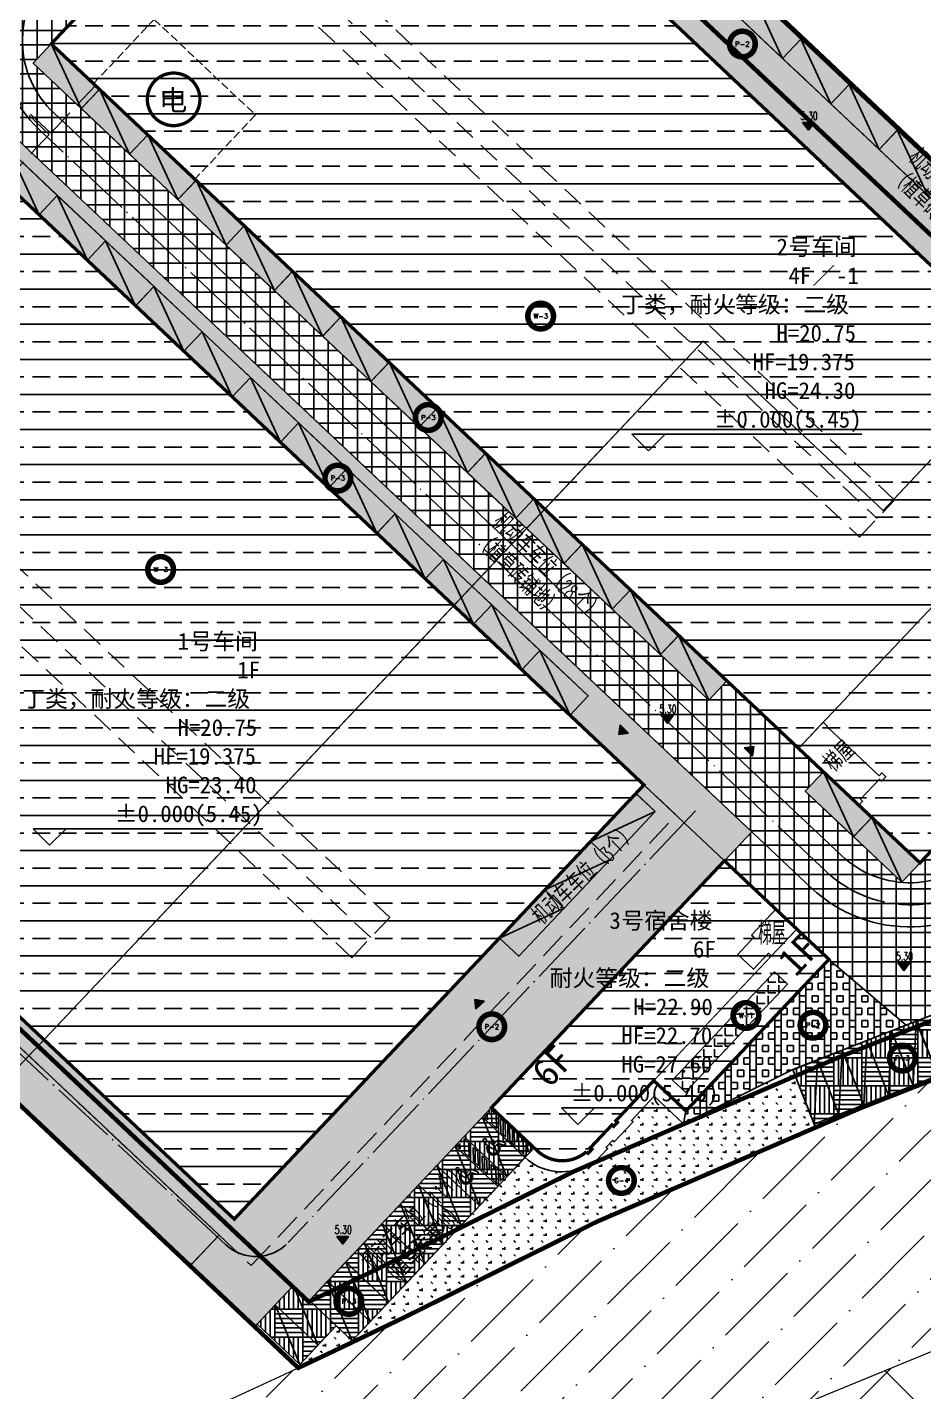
# Model space of a CAD drawing. Header units: millimetres. Extents: x 684779 to 686470, y 2544898 to 2545979.
# Drawn here: x 685786.8 to 685867.9, y 2545218.4 to 2545341.8 of the extents above; entities that cross this region are included whole.
import ezdxf
from ezdxf.enums import TextEntityAlignment as Align

# ---------------------------------------------------------------- set-up
doc = ezdxf.new("R2010")
doc.units = ezdxf.units.MM
for name, pattern in [('$0$HIDDEN', [0.375, 0.25, -0.125]), ('DASH', [0.35, 0.25, -0.1]), ('DASHED', [0.75, 0.5, -0.25]), ('DOTE', [2.42, 2, -0.2, 0.02, -0.2])]:
    doc.linetypes.add(name, pattern=pattern)
for name, color, linetype in [('00用地界线', 1, 'Continuous'), ('1绿地填充', 116, 'Continuous'), ('9', 9, 'Continuous'), ('A-DIM-SYMB', 3, 'Continuous'), ('DIM_ELEV', 3, 'Continuous'), ('DIM_IDEN', 3, 'Continuous'), ('k-绿地填充', 118, 'Continuous'), ('PLAN_道路', 40, 'Continuous'), ('PLAN_附属建筑', 160, 'Continuous'), ('PUB_DIM', 3, 'Continuous'), ('PUB_TEXT', 7, 'Continuous'), ('T1-图例$0$A-Car-Stnd', 155, 'Continuous'), ('T1-图例$0$A-Stnd', 7, 'Continuous'), ('建筑', 4, 'Continuous'), ('建筑物', 4, 'Continuous'), ('车位', 8, 'Continuous'), ('道路', 2, 'Continuous'), ('道路中心线', 1, 'DOTE')]:
    doc.layers.add(name, color=color, linetype=linetype)
doc.layers.add('JT-道路红线', color=7, linetype='Continuous', lineweight=5)
doc.layers.add('YD-G1-TC', color=90, linetype='Continuous', lineweight=5)
doc.layers.add('YD-E1-TC', color=141, linetype='Continuous', lineweight=5, true_color=0xb3ecff)
doc.styles.add('_TCH_DIM', font='SIMPLEX', dxfattribs={"bigfont": 'GBCBIG'})
doc.styles.add('_TCH_LABEL', font='COMPLEX', dxfattribs={"bigfont": 'GBCBIG'})
doc.styles.get("Standard").update_dxf_attribs({"font": ''})
doc.styles.add('天正', font='simplex8.shx', dxfattribs={"width": 0.8, "bigfont": 'hztxt.shx'})
doc.styles.add('宋体', font='')
doc.styles.add('黑体', font='')
doc.styles.get('Standard').set_extended_font_data('SimSun')
doc.styles.get('宋体').set_extended_font_data('SimSun')
doc.styles.get('黑体').set_extended_font_data('SimHei')
pattern_1 = [(90, (0, 0), (-2.52813312, 2.52813312), [2.52813312, -2.52813312]), (90, (0.4214, 0), (-2.52813312, 2.52813312), [2.52813312, -2.52813312]), (90, (0.8427, 0), (-2.52813312, 2.52813312), [2.52813312, -2.52813312]), (90, (1.264, 0), (-2.52813312, 2.52813312), [2.52813312, -2.52813312]), (90, (1.6854, 0), (-2.52813312, 2.52813312), [2.52813312, -2.52813312]), (90, (2.1068, 0), (-2.52813312, 2.52813312), [2.52813312, -2.52813312]), (90, (2.5281, 0), (-2.52813312, 2.52813312), [2.52813312, -2.52813312]), (0, (0, 2.5281), (2.52813312, -2.52813312), [2.52813312, -2.52813312]), (0, (0, 2.9495), (2.52813312, -2.52813312), [2.52813312, -2.52813312]), (0, (0, 3.3708), (2.52813312, -2.52813312), [2.52813312, -2.52813312]), (0, (0, 3.7922), (2.52813312, -2.52813312), [2.52813312, -2.52813312]), (0, (0, 4.2136), (2.52813312, -2.52813312), [2.52813312, -2.52813312]), (0, (0, 4.635), (2.52813312, -2.52813312), [2.52813312, -2.52813312]), (0, (0, 5.0563), (2.52813312, -2.52813312), [2.52813312, -2.52813312])]
pattern_2 = [(135, (0, 0), (-1.24844733618, 2e-16), [0.2340840348, -1.53148699607]), (90, (0, 0), (-1.2484481871, 1e-16), [0.2340840348, -1.0143641125]), (180, (0, 0), (-1e-16, -1.2484481871), [0.2340840348, -1.0143641125])]
pattern_3 = [(90, (0, 0), (-2.24722944, 1e-16), []), (90, (0.5618, 0), (-2.24722944, 1e-16), []), (0, (0, 0), (0, 2.24722944), [-0.56180736, 0.56180736]), (0, (0, 0.5618), (0, 2.24722944), [-0.56180736, 0.56180736]), (0, (0, 1.1236), (0, 2.24722944), [0.56180736, -0.56180736]), (0, (0, 1.6854), (0, 2.24722944), [0.56180736, -0.56180736]), (90, (1.1236, 0), (-2.24722944, 1e-16), [0.56180736, -0.56180736]), (90, (1.6854, 0), (-2.24722944, 1e-16), [0.56180736, -0.56180736])]

# ---------------------------------------------------------------- blocks, each defined once
blk = doc.blocks.new('JHRTYJF')
at = {"layer": '车位'}
blk.add_lwpolyline([(696832.77, 2573175.73), (696826.79, 2573175.8), (696826.81, 2573178.19), (696832.8, 2573178.12)], close=True, dxfattribs=at)
blk.add_lwpolyline([(696826.81, 2573178.19), (696832.77, 2573175.73)], dxfattribs=at)
blk = doc.blocks.new('111111')
at = {"layer": 'A-DIM-SYMB'}
h = blk.add_hatch(color=256, dxfattribs=at)
h.dxf.hatch_style = 1
h.paths.add_polyline_path([(691370.38, 2579484.49), (691370.93, 2579485.22), (691369.82, 2579485.22)])
for p, q in [((691369.82, 2579485.22), (691370.93, 2579485.22)), ((691370.38, 2579484.49), (691369.82, 2579485.22)), ((691370.93, 2579485.22), (691370.38, 2579484.49))]:
    blk.add_line(p, q, dxfattribs=at)
blk = doc.blocks.new('T1-图例$0$A$C6C161DE2')
at = {"layer": 'T1-图例$0$A-Car-Stnd'}
for points in [[(0, 5300), (0, 0), (2400, 0), (2400, 5300)], [(3600, 0), (2400, 0), (2400, 5300), (3600, 5300)], [(3450, 4033), (3450, 3472), (2550, 2572), (2550, 3133)], [(3450, 2911), (3450, 2350), (2550, 1450), (2550, 2011)]]:
    blk.add_lwpolyline(points, close=True, dxfattribs=at)
at = {"layer": 'T1-图例$0$A-Car-Stnd', "color": 1}
blk.add_lwpolyline([(2400, 5300), (0, 0)], dxfattribs=at)
at = {"layer": 'T1-图例$0$A-Car-Stnd'}
for points in [[(2550, 4817), (2550, 5150), (2883, 5150)], [(3444, 5150), (3450, 5150), (3450, 4595), (2550, 3695), (2550, 4256), (3444, 5150)], [(2883, 5150), (2550, 4817), (2550, 5150), (2883, 5150)], [(3450, 5107), (3450, 4636)], [(3450, 4033), (3450, 3693)], [(2550, 2793), (2550, 3133)], [(3450, 1227), (2550, 327), (2550, 888), (3450, 1788), (3450, 1227)], [(3450, 666), (3450, 150), (2934, 150), (3450, 666)]]:
    blk.add_lwpolyline(points, dxfattribs=at)
at = {"layer": 'T1-图例$0$A-Car-Stnd', "color": 1}
for points in [[(572, 2693), (609, 2827), (679, 2931), (752, 3001), (853, 3056), (827, 3173), (685, 3112), (563, 2987), (487, 2874), (444, 2691), (444, 2534), (496, 2376), (569, 2260), (700, 2135), (868, 2054), (1124, 2042), (1356, 2129), (1456, 2243), (1532, 2330), (1581, 2443), (1599, 2553), (1610, 2620), (1480, 2617), (1471, 2519), (1442, 2440), (1389, 2350), (1320, 2272), (1201, 2205), (1073, 2170), (932, 2182), (795, 2240), (714, 2292), (641, 2379), (589, 2473), (569, 2580)], [(971, 2668), (1029, 2644), (1637, 2644), (1912, 2124), (1953, 2086), (2011, 2080), (2084, 2115), (2113, 2164), (2110, 2225), (1889, 2812), (1854, 2861), (1819, 2882), (1242, 2879), (1218, 3060), (1535, 3066), (1570, 3109), (1555, 3156), (1544, 3176), (1532, 3197), (1186, 3197), (1137, 3430), (1102, 3482), (1041, 3520), (980, 3523), (892, 3497), (846, 3450), (834, 3415), (834, 3354), (945, 2711)]]:
    blk.add_lwpolyline(points, close=True, dxfattribs=at)
blk.add_circle((1038, 3709), 158, dxfattribs=at)
blk = doc.blocks.new('43TGTRHFD')
at = {"layer": '车位'}
blk.add_lwpolyline([(685418.35, 2545245.02), (685420.75, 2545245.02), (685420.75, 2545239.72), (685418.35, 2545239.72)], close=True, dxfattribs=at)
blk.add_lwpolyline([(685418.35, 2545239.72), (685420.75, 2545245.02)], dxfattribs=at)

msp = doc.modelspace()

# ---------------------------------------------------------------- hatches: boundary and pattern name
at = {"layer": 'PUB_DIM', "linetype": 'Continuous'}
h = msp.add_hatch(dxfattribs=at)
h.set_pattern_fill('GRASS', color=256, scale=0.442368, angle=45)
h.set_pattern_definition(pattern_2)
edge = h.paths.add_edge_path()
edge.add_line((685804.169, 2545232.531), (685732.876, 2545299.772))
edge.add_line((685732.876, 2545299.772), (685777.126, 2545346.69))
edge.add_line((685777.126, 2545346.69), (685778.446, 2545345.436))
edge.add_line((685778.446, 2545345.436), (685811.527, 2545380.235))
edge.add_line((685811.527, 2545380.235), (685813.715, 2545378.171))
edge.add_arc((685815.087, 2545379.626), 2, 226.67571, 316.44979)
edge.add_line((685816.537, 2545378.248), (685816.975, 2545378.712))
edge.add_line((685816.975, 2545378.712), (685810.699, 2545384.444))
edge.add_line((685810.699, 2545384.444), (685809.612, 2545385.477))
edge.add_line((685809.612, 2545385.477), (685727.717, 2545299.329))
edge.add_line((685727.717, 2545299.329), (685731.285, 2545296.149))
edge.add_line((685731.285, 2545296.149), (685801.556, 2545229.761))
edge.add_line((685801.556, 2545229.761), (685801.773, 2545229.991))
edge.add_line((685801.773, 2545229.991), (685804.169, 2545232.531))
h = msp.add_hatch(dxfattribs=at)
h.set_pattern_fill('BOX', color=56, scale=0.442368)
h.set_pattern_definition(pattern_3)
edge = h.paths.add_edge_path()
edge.add_line((685771.299, 2545340.511), (685777.126, 2545346.69))
edge.add_line((685777.126, 2545346.69), (685780.05, 2545343.911))
edge.add_line((685780.05, 2545343.911), (685780.185, 2545343.782))
edge.add_line((685780.185, 2545343.782), (685813.257, 2545378.571))
edge.add_line((685813.257, 2545378.571), (685813.272, 2545378.589))
edge.add_line((685813.272, 2545378.589), (685813.319, 2545378.544))
edge.add_line((685813.319, 2545378.544), (685813.303, 2545378.527))
edge.add_line((685813.303, 2545378.527), (685807.716, 2545372.65))
edge.add_line((685807.716, 2545372.65), (685785.927, 2545349.548))
edge.add_arc((685795.384, 2545340.629), 13, 136.67462, 226.67571)
edge.add_line((685786.464, 2545331.171), (685852.345, 2545269.036))
edge.add_line((685852.345, 2545269.036), (685849.867, 2545266.409))
edge.add_line((685849.867, 2545266.409), (685842.592, 2545273.27))
edge.add_line((685842.592, 2545273.27), (685835.905, 2545279.577))
edge.add_line((685835.905, 2545279.577), (685837.552, 2545281.323))
edge.add_line((685837.552, 2545281.323), (685785.173, 2545330.724))
edge.add_line((685785.173, 2545330.724), (685783.528, 2545328.977))
edge.add_line((685783.528, 2545328.977), (685774.209, 2545337.766))
edge.add_line((685774.209, 2545337.766), (685737.158, 2545298.482))
edge.add_line((685737.158, 2545298.482), (685805.541, 2545233.986))
edge.add_line((685805.541, 2545233.986), (685829.521, 2545259.411))
edge.add_line((685829.521, 2545259.411), (685841.871, 2545272.506))
edge.add_line((685841.871, 2545272.506), (685842.592, 2545273.27))
edge.add_line((685842.592, 2545273.27), (685849.867, 2545266.409))
edge.add_line((685849.867, 2545266.409), (685828.803, 2545244.076))
edge.add_line((685828.803, 2545244.076), (685812.336, 2545226.616))
edge.add_line((685812.336, 2545226.616), (685810.903, 2545227.974))
edge.add_line((685810.903, 2545227.974), (685807.606, 2545224.485))
edge.add_line((685807.606, 2545224.485), (685807.387, 2545224.252))
edge.add_line((685807.387, 2545224.252), (685801.556, 2545229.761))
edge.add_line((685801.556, 2545229.761), (685804.169, 2545232.531))
edge.add_line((685804.169, 2545232.531), (685732.876, 2545299.772))
edge.add_line((685732.876, 2545299.772), (685734.259, 2545301.238))
edge.add_line((685734.259, 2545301.238), (685771.299, 2545340.511))
h = msp.add_hatch(dxfattribs=at)
h.set_pattern_fill('ANSI37', color=56, scale=0.82944, angle=-45)
h.set_pattern_definition([(0, (0, 0), (0, 1.316736), []), (90, (0, 0), (-1.316736, 0), [])])
edge = h.paths.add_edge_path()
edge.add_line((685807.716, 2545372.65), (685785.927, 2545349.548))
edge.add_arc((685795.384, 2545340.629), 13, 136.67462, 226.67571)
edge.add_line((685786.464, 2545331.171), (685852.345, 2545269.036))
edge.add_line((685852.345, 2545269.036), (685849.867, 2545266.409))
edge.add_line((685849.867, 2545266.409), (685859.324, 2545257.49))
edge.add_line((685859.324, 2545257.49), (685866.318, 2545251.543))
edge.add_line((685866.318, 2545251.543), (685871.694, 2545253.657))
edge.add_line((685871.694, 2545253.657), (685872.479, 2545253.948))
edge.add_line((685872.479, 2545253.948), (685870.588, 2545255.732))
edge.add_line((685870.588, 2545255.732), (685903.522, 2545290.651))
edge.add_line((685903.522, 2545290.651), (685903.972, 2545290.226))
edge.add_line((685903.972, 2545290.226), (685906.97, 2545293.405))
edge.add_arc((685907.415, 2545293.176), 0.5, 136.67533, 152.75688, ccw=False)
edge.add_line((685907.051, 2545293.519), (685899.799, 2545300.404))
edge.add_line((685899.799, 2545300.404), (685898.745, 2545299.286))
edge.add_line((685898.745, 2545299.286), (685895.003, 2545295.319))
edge.add_line((685895.003, 2545295.319), (685894.007, 2545294.263))
edge.add_line((685894.007, 2545294.263), (685890.679, 2545290.735))
edge.add_line((685890.679, 2545290.735), (685888.484, 2545288.407))
edge.add_line((685888.484, 2545288.407), (685885.19, 2545284.915))
edge.add_line((685885.19, 2545284.915), (685877.308, 2545276.558))
edge.add_line((685877.308, 2545276.558), (685870.721, 2545269.574))
edge.add_line((685870.721, 2545269.574), (685867.558, 2545266.219))
edge.add_line((685867.558, 2545266.219), (685865.911, 2545264.473))
edge.add_line((685865.911, 2545264.473), (685857.181, 2545272.707))
edge.add_line((685857.181, 2545272.707), (685858.828, 2545274.453))
edge.add_line((685858.828, 2545274.453), (685850.098, 2545282.686))
edge.add_line((685850.098, 2545282.686), (685848.451, 2545280.94))
edge.add_line((685848.451, 2545280.94), (685787.343, 2545338.575))
edge.add_line((685787.343, 2545338.575), (685788.99, 2545340.321))
edge.add_line((685788.99, 2545340.321), (685816.435, 2545369.42))
edge.add_line((685816.435, 2545369.42), (685821.542, 2545364.603))
edge.add_line((685821.542, 2545364.603), (685824.592, 2545367.838))
edge.add_arc((685825.278, 2545368.566), 1, 136.67571, 226.67576, ccw=False)
edge.add_line((685824.55, 2545369.252), (685825.616, 2545370.382))
edge.add_line((685825.616, 2545370.382), (685816.975, 2545378.712))
edge.add_line((685816.975, 2545378.712), (685816.537, 2545378.248))
edge.add_arc((685815.087, 2545379.626), 2, 226.67571, 316.44979, ccw=False)
edge.add_line((685813.715, 2545378.171), (685813.319, 2545378.544))
edge.add_line((685813.319, 2545378.544), (685813.303, 2545378.527))
edge.add_line((685813.303, 2545378.527), (685807.716, 2545372.65))
h = msp.add_hatch(dxfattribs=at)
h.set_pattern_fill('BOX', color=56, scale=0.442368)
h.set_pattern_definition(pattern_3)
edge = h.paths.add_edge_path()
edge.add_line((685899.799, 2545300.404), (685898.745, 2545299.286))
edge.add_arc((685898.018, 2545299.973), 1, 226.67571, 316.67571, ccw=False)
edge.add_line((685897.331, 2545299.245), (685897.314, 2545299.227))
edge.add_line((685897.314, 2545299.227), (685894.418, 2545301.958))
edge.add_line((685894.418, 2545301.958), (685896.205, 2545303.853))
edge.add_line((685896.205, 2545303.853), (685899.799, 2545300.404))
edge = h.paths.add_edge_path()
edge.add_arc((685825.278, 2545368.566), 1, 136.67571, 226.67576, ccw=False)
edge.add_line((685824.55, 2545369.252), (685825.616, 2545370.382))
edge.add_line((685825.616, 2545370.382), (685826.344, 2545369.697))
edge.add_line((685826.344, 2545369.697), (685826.221, 2545369.566))
edge.add_line((685826.221, 2545369.566), (685824.592, 2545367.838))
h = msp.add_hatch(dxfattribs=at)
h.set_pattern_fill('AR-PARQ1', color=56, scale=0.82944)
h.set_pattern_definition(pattern_1)
h.paths.add_polyline_path([(685896.065, 2545303.704), (685894.418, 2545301.958), (685824.575, 2545367.82), (685826.221, 2545369.566), (685896.065, 2545303.704)])
h = msp.add_hatch(dxfattribs=at)
h.set_pattern_fill('ANSI33', color=8, angle=-45)
h.set_pattern_definition([(0, (0, 0), (0, 3.175), []), (0, (1.5875, -1.5875), (0, 3.175), [1.5875, -0.79375])])
h.paths.add_polyline_path([(685816.435, 2545369.42), (685895.003, 2545295.319), (685867.558, 2545266.219), (685788.99, 2545340.321)])
h.paths.add_polyline_path([(685737.158, 2545298.482), (685805.541, 2545233.986), (685842.592, 2545273.27), (685774.209, 2545337.766)])
edge = h.paths.add_edge_path()
edge.add_line((685849.867, 2545266.409), (685859.324, 2545257.49))
edge.add_line((685859.324, 2545257.49), (685846.391, 2545243.777))
edge.add_line((685846.391, 2545243.777), (685843.481, 2545246.521))
edge.add_line((685843.481, 2545246.521), (685840.05, 2545242.884))
edge.add_line((685840.05, 2545242.884), (685840.196, 2545242.746))
edge.add_line((685840.196, 2545242.746), (685839.852, 2545242.383))
edge.add_line((685839.852, 2545242.383), (685839.707, 2545242.52))
edge.add_line((685839.707, 2545242.52), (685837.752, 2545240.447))
edge.add_line((685837.752, 2545240.447), (685837.897, 2545240.309))
edge.add_line((685837.897, 2545240.309), (685837.554, 2545239.946))
edge.add_line((685837.554, 2545239.946), (685837.408, 2545240.083))
edge.add_line((685837.408, 2545240.083), (685837.399, 2545240.093))
edge.add_arc((685835.214, 2545242.565), 3.3, 226.67571, 311.48128, ccw=False)
edge.add_line((685832.949, 2545240.165), (685828.803, 2545244.076))
edge.add_line((685828.803, 2545244.076), (685849.867, 2545266.409))
h = msp.add_hatch(dxfattribs=at)
h.set_pattern_fill('BOX', color=56, scale=0.442368)
h.set_pattern_definition(pattern_3)
edge = h.paths.add_edge_path()
edge.add_line((685895.002, 2545295.318), (685898.745, 2545299.286))
edge.add_arc((685898.018, 2545299.973), 1, 226.67571, 316.67571, ccw=False)
edge.add_line((685897.331, 2545299.245), (685897.314, 2545299.227))
edge.add_line((685897.314, 2545299.227), (685824.575, 2545367.819))
edge.add_line((685824.575, 2545367.819), (685821.542, 2545364.603))
edge.add_line((685821.542, 2545364.603), (685895.002, 2545295.318))
h = msp.add_hatch(dxfattribs=at)
h.set_pattern_fill('AR-PARQ1', color=56, scale=0.82944)
h.set_pattern_definition(pattern_1)
h.paths.add_polyline_path([(685865.911, 2545264.473), (685857.181, 2545272.707), (685858.828, 2545274.453), (685867.558, 2545266.219)])
h.paths.add_polyline_path([(685848.451, 2545280.94), (685850.098, 2545282.686), (685788.99, 2545340.321), (685787.343, 2545338.575)])
h.paths.add_polyline_path([(685835.905, 2545279.577), (685837.552, 2545281.323), (685785.173, 2545330.724), (685783.526, 2545328.978)])
h = msp.add_hatch(dxfattribs=at)
h.set_pattern_fill('BOX', color=56, scale=0.442368)
h.set_pattern_definition(pattern_3)
h.paths.add_polyline_path([(685866.318, 2545251.543), (685856.059, 2545247.51), (685846.163, 2545242.616), (685846.391, 2545243.777), (685859.324, 2545257.49)])
h = msp.add_hatch(dxfattribs=at)
h.set_pattern_fill('ANGLE', color=8, scale=0.27648)
h.set_pattern_definition([(0, (0, 0), (0, 0.9656064), [0.7022592, -0.2633472]), (90, (0, 0), (-0.9656064, 1e-16), [0.7022592, -0.2633472])])
h.paths.add_polyline_path([(685845.177, 2545246.571), (685854.405, 2545256.355), (685855.569, 2545255.257), (685846.341, 2545245.473)])
h = msp.add_hatch(dxfattribs=at)
h.set_pattern_fill('AR-PARQ1', color=56, scale=0.82944)
h.set_pattern_definition(pattern_1)
h.paths.add_polyline_path([(685871.694, 2545253.657), (685856.059, 2545247.51), (685858.107, 2545242.301), (685873.699, 2545248.558)])
h = msp.add_hatch(dxfattribs=at)
h.set_pattern_fill('GRASS', color=256, scale=0.442368, angle=45)
h.set_pattern_definition(pattern_2)
edge = h.paths.add_edge_path()
edge.add_arc((685835.104, 2545243.041), 4.771, 226.74987, 297.40494)
edge.add_line((685837.3, 2545238.806), (685837.591, 2545238.528))
edge.add_line((685837.591, 2545238.528), (685839.311, 2545240.351))
edge.add_line((685839.311, 2545240.351), (685839.165, 2545240.488))
edge.add_line((685839.165, 2545240.488), (685839.748, 2545241.106))
edge.add_line((685839.748, 2545241.106), (685839.894, 2545240.969))
edge.add_line((685839.894, 2545240.969), (685841.609, 2545242.788))
edge.add_line((685841.609, 2545242.788), (685841.464, 2545242.925))
edge.add_line((685841.464, 2545242.925), (685843.522, 2545245.107))
edge.add_line((685843.522, 2545245.107), (685846.163, 2545242.616))
edge.add_line((685846.163, 2545242.616), (685856.059, 2545247.51))
edge.add_line((685856.059, 2545247.51), (685858.117, 2545242.277))
edge.add_line((685858.117, 2545242.277), (685838.313, 2545233.743))
edge.add_line((685838.313, 2545233.743), (685821.137, 2545225.206))
edge.add_line((685821.137, 2545225.206), (685816.247, 2545222.862))
edge.add_line((685816.247, 2545222.862), (685816.191, 2545222.979))
edge.add_line((685816.191, 2545222.979), (685831.835, 2545239.566))
h = msp.add_hatch(dxfattribs=at)
h.set_pattern_fill('AR-PARQ1', color=56, scale=0.82944)
h.set_pattern_definition(pattern_1)
h.paths.add_polyline_path([(685832.658, 2545240.439), (685816.191, 2545222.979), (685814.755, 2545224.334), (685811.459, 2545220.845), (685807.606, 2545224.485), (685810.903, 2545227.974), (685812.338, 2545226.618), (685828.803, 2545244.076)])
h = msp.add_hatch(dxfattribs=at)
h.set_pattern_fill('GRASS', color=256, scale=0.442368, angle=45)
h.set_pattern_definition(pattern_2)
h.paths.add_polyline_path([(685807.606, 2545224.485), (685807.387, 2545224.252), (685811.329, 2545220.528), (685816.248, 2545222.862), (685816.191, 2545222.979), (685814.755, 2545224.334), (685811.459, 2545220.845)])
at = {"layer": 'YD-E1-TC'}
h = msp.add_hatch(dxfattribs=at)
h.set_pattern_fill('ANSI37', color=256, scale=2)
h.set_pattern_definition([(45, (464.471, 0), (-4.49012806, 4.49012806), []), (135, (464.471, 0), (-4.49012806, -4.49012806), [])])
edge = h.paths.add_edge_path()
edge.add_line((685941.701, 2545242.095), (685943.855, 2545253.609))
edge.add_line((685943.855, 2545253.609), (685908.906, 2545238.559))
edge.add_line((685908.906, 2545238.559), (685752.41, 2545174.241))
edge.add_ellipse((685852.805, 2544161.955), major_axis=(-1017.253, 0), ratio=1, start_angle=273.801959, end_angle=275.663852, ccw=False)
edge.add_line((685785.353, 2545176.969), (685796.441, 2545181.525))
edge.add_ellipse((685829.91, 2545131.728), major_axis=(-60, 0), ratio=1, start_angle=292.17899, end_angle=303.90547, ccw=False)
edge.add_line((685807.26, 2545187.288), (685941.701, 2545242.095))
at = {"layer": 'YD-G1-TC'}
h = msp.add_hatch(dxfattribs=at)
h.set_pattern_fill('ANSI36', color=251, scale=2)
h.set_pattern_definition([(45, (464.4707, 0), (1.6837980227, 6.1739260832), [7.9375, -1.5875, 0, -1.5875])])
h.paths.add_polyline_path([(685711.724, 2545183.537), (685711.724, 2545159.309), (685711.962, 2545159.342), (685712.553, 2545159.423), (685713.134, 2545159.502), (685713.714, 2545159.581), (685714.294, 2545159.659), (685714.874, 2545159.738), (685715.37, 2545159.805), (685715.865, 2545159.871), (685716.361, 2545159.938), (685716.857, 2545160.004), (685717.384, 2545160.075), (685717.911, 2545160.145), (685718.438, 2545160.215), (685718.965, 2545160.284), (685719.436, 2545160.347), (685720.579, 2545160.497), (685722.307, 2545160.722), (685723.801, 2545160.915), (685725.055, 2545161.075), (685726.264, 2545161.228), (685727.468, 2545161.379), (685728.707, 2545161.534), (685729.622, 2545161.647), (685730.15, 2545161.712), (685731.294, 2545161.851), (685732.626, 2545162.012), (685736.022, 2545162.414), (685739.357, 2545162.798), (685742.694, 2545163.171), (685746.031, 2545163.532), (685749.37, 2545163.882), (685752.711, 2545164.222), (685756.052, 2545164.55), (685759.394, 2545164.867), (685762.737, 2545165.172), (685766.082, 2545165.467), (685769.427, 2545165.75), (685772.773, 2545166.023), (685776.121, 2545166.284), (685779.467, 2545166.534), (685779.492, 2545166.536), (685779.517, 2545166.537), (685779.542, 2545166.539), (685779.567, 2545166.541), (685779.591, 2545166.543), (685779.616, 2545166.545), (685779.641, 2545166.547), (685779.666, 2545166.548), (685779.691, 2545166.55), (685779.716, 2545166.552), (685779.741, 2545166.554), (685779.766, 2545166.556), (685779.79, 2545166.557), (685779.815, 2545166.559), (685779.84, 2545166.561), (685779.865, 2545166.563), (685779.89, 2545166.565), (685779.915, 2545166.566), (685779.94, 2545166.568), (685779.965, 2545166.57), (685779.989, 2545166.572), (685780.014, 2545166.574), (685780.039, 2545166.575), (685780.064, 2545166.577), (685780.089, 2545166.579), (685780.114, 2545166.581), (685780.139, 2545166.583), (685780.164, 2545166.584), (685780.188, 2545166.586), (685780.213, 2545166.588), (685780.238, 2545166.59), (685780.263, 2545166.592), (685780.288, 2545166.593), (685780.313, 2545166.595), (685780.338, 2545166.597), (685780.362, 2545166.599), (685780.387, 2545166.601), (685780.412, 2545166.602), (685780.437, 2545166.604), (685780.462, 2545166.606), (685780.487, 2545166.608), (685780.512, 2545166.61), (685780.537, 2545166.611), (685780.561, 2545166.613), (685780.586, 2545166.615), (685780.611, 2545166.617), (685780.636, 2545166.619), (685780.661, 2545166.62), (685780.686, 2545166.622), (685780.711, 2545166.624), (685780.736, 2545166.626), (685780.76, 2545166.627), (685780.785, 2545166.629), (685780.81, 2545166.631), (685780.835, 2545166.633), (685780.86, 2545166.635), (685780.885, 2545166.636), (685780.91, 2545166.638), (685780.935, 2545166.64), (685780.959, 2545166.642), (685780.984, 2545166.643), (685781.009, 2545166.645), (685781.034, 2545166.647), (685781.059, 2545166.649), (685782.551, 2545168.566), (685782.734, 2545168.801), (685782.919, 2545169.035), (685783.105, 2545169.268), (685783.292, 2545169.5), (685783.48, 2545169.731), (685783.67, 2545169.962), (685783.86, 2545170.191), (685784.052, 2545170.419), (685784.244, 2545170.646), (685784.438, 2545170.873), (685784.633, 2545171.098), (685784.83, 2545171.323), (685785.027, 2545171.546), (685785.225, 2545171.769), (685785.425, 2545171.99), (685785.625, 2545172.211), (685785.827, 2545172.43), (685786.03, 2545172.649), (685786.233, 2545172.866), (685786.438, 2545173.083), (685786.644, 2545173.298), (685786.851, 2545173.512), (685787.06, 2545173.726), (685787.269, 2545173.938), (685787.479, 2545174.149), (685787.69, 2545174.36), (685787.902, 2545174.569), (685788.116, 2545174.777), (685788.33, 2545174.984), (685788.546, 2545175.19), (685788.762, 2545175.395), (685788.979, 2545175.599), (685789.198, 2545175.802), (685789.417, 2545176.004), (685789.638, 2545176.204), (685789.859, 2545176.404), (685790.082, 2545176.602), (685790.305, 2545176.799), (685790.53, 2545176.996), (685790.755, 2545177.191), (685790.981, 2545177.385), (685791.209, 2545177.578), (685791.437, 2545177.769), (685791.666, 2545177.96), (685791.896, 2545178.149), (685792.127, 2545178.337), (685792.359, 2545178.525), (685792.592, 2545178.711), (685792.826, 2545178.895), (685793.061, 2545179.079), (685793.297, 2545179.261), (685793.533, 2545179.443), (685793.771, 2545179.623), (685794.009, 2545179.802), (685794.248, 2545179.98), (685794.488, 2545180.156), (685794.729, 2545180.332), (685794.971, 2545180.506), (685795.214, 2545180.679), (685795.458, 2545180.85), (685795.702, 2545181.021), (685795.947, 2545181.19), (685796.194, 2545181.358), (685796.441, 2545181.525), (685785.353, 2545176.969), (685782.055, 2545176.744), (685778.758, 2545176.509), (685775.461, 2545176.263), (685772.166, 2545176.006), (685768.871, 2545175.739), (685765.577, 2545175.461), (685762.284, 2545175.172), (685758.992, 2545174.872), (685755.701, 2545174.562), (685752.41, 2545174.241), (685908.906, 2545238.559), (685943.855, 2545253.609), (685944.688, 2545258.059), (685930.928, 2545271.058), (685862.216, 2545244.043), (685838.311, 2545233.744), (685821.136, 2545225.205), (685818.865, 2545224.112), (685814.447, 2545222.001), (685810.058, 2545219.927), (685805.753, 2545217.927), (685801.583, 2545216.038), (685797.581, 2545214.281), (685793.69, 2545212.632), (685789.835, 2545211.051), (685785.941, 2545209.502), (685781.931, 2545207.946), (685777.731, 2545206.347), (685773.266, 2545204.665), (685741.489, 2545192.757), (685736.541, 2545190.905), (685732.1, 2545189.244), (685728.318, 2545187.833), (685725.353, 2545186.733)])

# ---------------------------------------------------------------- linework, layer by layer
at = {"color": 1, "linetype": 'DOTE', "ltscale": 3, "const_width": 0.4}
msp.add_lwpolyline([(685930.928, 2545271.058), (685809.612, 2545385.477), (685727.717, 2545299.329), (685731.285, 2545296.149), (685811.329, 2545220.528), (685814.447, 2545222.002), (685818.865, 2545224.113), (685821.137, 2545225.206), (685838.312, 2545233.744), (685862.217, 2545244.044)], close=True, dxfattribs=at)
for points in [[(685784.357, 2545246.009), (685731.285, 2545296.149), (685727.717, 2545299.329), (685809.612, 2545385.477), (685882.146, 2545317.104), (685864.214, 2545298.097), (685847.962, 2545313.429)], [(685855.131, 2545339.005), (685850.766, 2545343.122), (685852.413, 2545344.868), (685856.778, 2545340.751)], [(685791.708, 2545334.458), (685787.343, 2545338.575), (685788.99, 2545340.321), (685793.354, 2545336.204)], [(685859.496, 2545334.889), (685855.131, 2545339.005), (685856.778, 2545340.751), (685861.143, 2545336.635)], [(685863.862, 2545330.773), (685859.496, 2545334.889), (685861.143, 2545336.635), (685865.508, 2545332.519)], [(685796.073, 2545330.342), (685791.708, 2545334.458), (685793.354, 2545336.204), (685797.719, 2545332.088)], [(685868.227, 2545326.656), (685863.862, 2545330.773), (685865.508, 2545332.519), (685869.873, 2545328.402)], [(685800.438, 2545326.225), (685796.073, 2545330.342), (685797.719, 2545332.088), (685802.084, 2545327.971)], [(685787.891, 2545324.862), (685783.526, 2545328.978), (685785.173, 2545330.724), (685789.538, 2545326.608)], [(685804.802, 2545322.108), (685800.438, 2545326.225), (685802.084, 2545327.971), (685806.449, 2545323.854)], [(685792.256, 2545320.745), (685787.891, 2545324.862), (685789.538, 2545326.608), (685793.903, 2545322.491)], [(685809.167, 2545317.991), (685804.802, 2545322.108), (685806.449, 2545323.854), (685810.814, 2545319.737)], [(685796.621, 2545316.628), (685792.256, 2545320.745), (685793.903, 2545322.491), (685798.268, 2545318.374)], [(685813.532, 2545313.875), (685809.167, 2545317.991), (685810.814, 2545319.737), (685815.179, 2545315.62)], [(685800.986, 2545312.511), (685796.621, 2545316.628), (685798.268, 2545318.374), (685802.633, 2545314.257)], [(685817.897, 2545309.758), (685813.532, 2545313.875), (685815.179, 2545315.62), (685819.544, 2545311.504)], [(685805.351, 2545308.395), (685800.986, 2545312.511), (685802.633, 2545314.257), (685806.998, 2545310.141)], [(685822.262, 2545305.641), (685817.897, 2545309.758), (685819.544, 2545311.504), (685823.909, 2545307.387)], [(685809.716, 2545304.278), (685805.351, 2545308.395), (685806.998, 2545310.141), (685811.362, 2545306.024)], [(685826.627, 2545301.524), (685822.262, 2545305.641), (685823.909, 2545307.387), (685828.274, 2545303.27)], [(685814.081, 2545300.161), (685809.716, 2545304.278), (685811.362, 2545306.024), (685815.727, 2545301.907)], [(685830.992, 2545297.407), (685826.627, 2545301.524), (685828.274, 2545303.27), (685832.639, 2545299.153)], [(685818.446, 2545296.044), (685814.081, 2545300.161), (685815.727, 2545301.907), (685820.092, 2545297.79)], [(685835.357, 2545293.291), (685830.992, 2545297.407), (685832.639, 2545299.153), (685837.003, 2545295.037)], [(685822.81, 2545291.928), (685818.446, 2545296.044), (685820.092, 2545297.79), (685824.457, 2545293.674)], [(685839.722, 2545289.174), (685835.357, 2545293.291), (685837.003, 2545295.037), (685841.368, 2545290.92)], [(685827.175, 2545287.811), (685822.81, 2545291.928), (685824.457, 2545293.674), (685828.822, 2545289.557)], [(685844.086, 2545285.057), (685839.722, 2545289.174), (685841.368, 2545290.92), (685845.733, 2545286.803)], [(685831.54, 2545283.694), (685827.175, 2545287.811), (685828.822, 2545289.557), (685833.187, 2545285.44)], [(685848.451, 2545280.94), (685844.086, 2545285.057), (685845.733, 2545286.803), (685850.098, 2545282.686)], [(685835.905, 2545279.577), (685831.54, 2545283.694), (685833.187, 2545285.44), (685837.552, 2545281.323)], [(685861.546, 2545268.59), (685857.181, 2545272.707), (685858.828, 2545274.453), (685863.193, 2545270.336)], [(685843.617, 2545270.859), (685839.5, 2545266.494), (685837.754, 2545268.141), (685841.871, 2545272.506)], [(685839.5, 2545266.494), (685835.383, 2545262.129), (685833.637, 2545263.776), (685837.754, 2545268.141)], [(685835.383, 2545262.129), (685831.267, 2545257.764), (685829.521, 2545259.411), (685833.637, 2545263.776)], [(685869.461, 2545252.779), (685867.227, 2545251.901), (685869.166, 2545246.968), (685871.4, 2545247.846), (685869.461, 2545252.779)], [(685867.227, 2545251.901), (685864.994, 2545251.023), (685866.933, 2545246.09), (685869.166, 2545246.968), (685867.227, 2545251.901)], [(685862.76, 2545250.145), (685860.526, 2545249.267), (685862.466, 2545244.334), (685864.699, 2545245.212), (685862.76, 2545250.145)], [(685864.994, 2545251.023), (685862.76, 2545250.145), (685864.699, 2545245.212), (685866.933, 2545246.09), (685864.994, 2545251.023)], [(685860.526, 2545249.267), (685858.293, 2545248.389), (685860.232, 2545243.456), (685862.466, 2545244.334), (685860.526, 2545249.267)], [(685826.333, 2545241.457), (685830.188, 2545237.82), (685831.835, 2545239.566), (685827.979, 2545243.203)], [(685825.509, 2545240.584), (685829.365, 2545236.947), (685827.718, 2545235.201), (685823.863, 2545238.838)], [(685823.863, 2545238.838), (685822.216, 2545237.092), (685826.072, 2545233.455), (685827.718, 2545235.201), (685823.863, 2545238.838)], [(685822.216, 2545237.092), (685820.569, 2545235.346), (685824.425, 2545231.709), (685826.072, 2545233.455), (685822.216, 2545237.092)], [(685820.569, 2545235.346), (685818.923, 2545233.6), (685822.778, 2545229.963), (685824.425, 2545231.709), (685820.569, 2545235.346)], [(685818.923, 2545233.6), (685817.276, 2545231.854), (685821.131, 2545228.217), (685822.778, 2545229.963), (685818.923, 2545233.6)], [(685817.276, 2545231.854), (685815.629, 2545230.108), (685819.485, 2545226.471), (685821.131, 2545228.217), (685817.276, 2545231.854)], [(685815.629, 2545230.108), (685813.982, 2545228.362), (685817.838, 2545224.725), (685819.485, 2545226.471), (685815.629, 2545230.108)], [(685813.982, 2545228.362), (685812.336, 2545226.616), (685816.191, 2545222.979), (685817.838, 2545224.725), (685813.982, 2545228.362)], [(685809.254, 2545226.229), (685807.606, 2545224.485), (685811.459, 2545220.845), (685813.107, 2545222.59), (685809.254, 2545226.229)]]:
    msp.add_lwpolyline(points, close=True)
for points in [[(685831.973, 2545296.482), (685827.864, 2545292.125), (685786.464, 2545331.171, -0.4142192), (685785.927, 2545349.548), (685813.319, 2545378.544), (685813.715, 2545378.171, 0.4130591), (685816.537, 2545378.248), (685816.975, 2545378.712), (685825.616, 2545370.382), (685824.55, 2545369.252, 0.4142138), (685824.592, 2545367.838), (685824.575, 2545367.82), (685821.542, 2545364.603), (685816.435, 2545369.42), (685788.99, 2545340.321), (685787.343, 2545338.575), (685831.973, 2545296.482)], [(685831.973, 2545296.482), (685827.864, 2545292.125), (685852.345, 2545269.036), (685849.867, 2545266.409), (685859.324, 2545257.49), (685866.318, 2545251.543), (685871.694, 2545253.657), (685872.479, 2545253.948), (685870.588, 2545255.732), (685903.522, 2545290.651), (685903.972, 2545290.226), (685906.97, 2545293.405, -0.069319), (685907.051, 2545293.519), (685899.799, 2545300.404), (685895.003, 2545295.319), (685867.558, 2545266.219), (685865.911, 2545264.473), (685857.182, 2545272.706), (685858.828, 2545274.453), (685850.098, 2545282.686), (685848.451, 2545280.94), (685831.973, 2545296.482)]]:
    msp.add_lwpolyline(points, format="xyb", close=True)
msp.add_lwpolyline([(685825.616, 2545370.382), (685825.493, 2545370.251), (685899.707, 2545300.306), (685899.83, 2545300.437), (685825.616, 2545370.382)])
at = {"color": 2, "linetype": '$0$HIDDEN', "ltscale": 8}
for points in [[(685862.097, 2545295.7), (685865.253, 2545299.046), (685807.6, 2545353.422), (685804.444, 2545350.076)], [(685763.582, 2545314.111), (685760.152, 2545310.474), (685816.168, 2545257.642), (685819.598, 2545261.279)]]:
    msp.add_lwpolyline(points, close=True, dxfattribs=at)
for points in [[(685806.022, 2545351.749), (685863.675, 2545297.373)], [(685761.867, 2545312.292), (685817.883, 2545259.461)]]:
    msp.add_lwpolyline(points, dxfattribs=at)
at = {"color": 251, "linetype": 'DASH', "ltscale": 3}
msp.add_lwpolyline([(685801.975, 2545328.074), (685792.809, 2545336.719), (685798.298, 2545342.539), (685807.464, 2545333.894)], close=True, dxfattribs=at)
at = {"const_width": 0.3}
msp.add_lwpolyline([(685802.437, 2545335.3, 1), (685797.679, 2545335.3, 1), (685802.437, 2545335.3, 1)], format="xyb", dxfattribs=at)
at = {"layer": '00用地界线', "color": 6, "linetype": 'DASHED', "ltscale": 5, "const_width": 0.4}
msp.add_lwpolyline([(685921.764, 2545272.828), (685809.804, 2545378.422), (685734.892, 2545299.62), (685812.28, 2545226.508), (685812.3, 2545226.518), (685816.703, 2545228.622), (685818.94, 2545229.698), (685836.208, 2545238.282), (685860.312, 2545248.668)], close=True, dxfattribs=at)
at = {"layer": '1绿地填充', "linetype": 'Continuous'}
msp.add_line((685812.784, 2545221.216), (685812.785, 2545221.216), dxfattribs=at)
for points in [[(685804.169, 2545232.531), (685732.876, 2545299.772), (685777.126, 2545346.69), (685778.446, 2545345.436), (685811.527, 2545380.235), (685811.527, 2545380.235), (685813.715, 2545378.171, 0.4130591), (685816.537, 2545378.248), (685816.975, 2545378.712), (685810.699, 2545384.444), (685809.612, 2545385.477), (685727.717, 2545299.329), (685727.717, 2545299.329), (685731.285, 2545296.149), (685801.556, 2545229.761), (685801.773, 2545229.991), (685801.773, 2545229.991), (685801.773, 2545229.991)], [(685856.059, 2545247.51), (685846.163, 2545242.616), (685843.522, 2545245.107), (685841.464, 2545242.925), (685841.609, 2545242.788), (685839.894, 2545240.969), (685839.748, 2545241.106), (685839.165, 2545240.488), (685839.311, 2545240.351), (685837.591, 2545238.528), (685837.3, 2545238.806, -0.3184441), (685831.835, 2545239.566), (685816.191, 2545222.979), (685816.247, 2545222.862), (685838.312, 2545233.744), (685858.117, 2545242.277)]]:
    msp.add_lwpolyline(points, format="xyb", close=True, dxfattribs=at)
for points in [[(685845.177, 2545246.571), (685854.405, 2545256.355), (685855.569, 2545255.257), (685846.341, 2545245.473)], [(685807.606, 2545224.485), (685807.387, 2545224.252), (685811.329, 2545220.528), (685816.248, 2545222.862), (685816.191, 2545222.979), (685814.755, 2545224.334), (685811.459, 2545220.845)]]:
    msp.add_lwpolyline(points, close=True, dxfattribs=at)
at = {"layer": '9', "ltscale": 2.5}
msp.add_lwpolyline([(685833.62, 2545298.227), (685784.357, 2545246.009), (685811.329, 2545220.528), (685838.332, 2545233.754), (685862.217, 2545244.044), (685930.928, 2545271.058), (685882.146, 2545317.104), (685877.324, 2545311.992), (685864.214, 2545298.097), (685847.962, 2545313.429), (685833.62, 2545298.227)], dxfattribs=at)
at = {"layer": 'DIM_ELEV'}
for p, q in [((685843.005, 2545303.495), (685841.505, 2545304.995)), ((685841.505, 2545304.995), (685862.289, 2545304.995)), ((685843.005, 2545303.495), (685844.505, 2545304.995)), ((685788.84, 2545267.812), (685787.34, 2545269.312)), ((685787.34, 2545269.312), (685808.125, 2545269.312)), ((685788.84, 2545267.812), (685790.34, 2545269.312)), ((685836.627, 2545242.547), (685835.127, 2545244.047)), ((685835.127, 2545244.047), (685849.34, 2545244.047)), ((685836.627, 2545242.547), (685838.127, 2545244.047))]:
    msp.add_line(p, q, dxfattribs=at)
at = {"layer": 'DIM_IDEN', "linetype": 'Continuous', "const_width": 0.5}
for points in [[(685852.657, 2545340.303, 1), (685850.334, 2545340.303, 1)], [(685834.414, 2545315.692, 1), (685832.091, 2545315.692, 1)], [(685824.247, 2545306.514, 1), (685821.924, 2545306.514, 1)], [(685816.065, 2545301.034, 1), (685813.743, 2545301.034, 1)], [(685800.042, 2545292.764, 1), (685797.72, 2545292.764, 1)], [(685852.979, 2545252.407, 1), (685850.656, 2545252.407, 1)], [(685829.991, 2545251.391, 1), (685827.669, 2545251.391, 1)], [(685859.041, 2545251.533, 1), (685856.719, 2545251.533, 1)], [(685867.124, 2545248.557, 1), (685864.802, 2545248.557, 1)], [(685841.715, 2545237.484, 1), (685839.393, 2545237.484, 1)], [(685817.071, 2545226.544, 1), (685814.749, 2545226.544, 1)]]:
    msp.add_lwpolyline(points, format="xyb", close=True, dxfattribs=at)
at = {"layer": 'JT-道路红线'}
msp.add_lwpolyline([(686026.035, 2545191.378, -0.0000122), (685990.024, 2545185.036, -0.0001088)], format="xyb", dxfattribs=at)
at = {"layer": 'k-绿地填充', "color": 81, "flags": 128}
for points in [[(685896.065, 2545303.704), (685894.418, 2545301.958), (685824.575, 2545367.82), (685826.221, 2545369.566), (685896.065, 2545303.704)], [(685848.451, 2545280.94), (685850.098, 2545282.686), (685788.99, 2545340.321), (685787.343, 2545338.575)], [(685835.905, 2545279.577), (685837.552, 2545281.323), (685785.173, 2545330.724), (685783.526, 2545328.978), (685835.905, 2545279.577)], [(685865.911, 2545264.473), (685857.181, 2545272.707), (685858.828, 2545274.453), (685867.558, 2545266.219)], [(685871.694, 2545253.657), (685856.059, 2545247.51), (685858.117, 2545242.277), (685873.699, 2545248.558), (685871.694, 2545253.657)], [(685832.658, 2545240.439), (685816.191, 2545222.979), (685814.755, 2545224.334), (685811.459, 2545220.845), (685807.606, 2545224.485), (685810.903, 2545227.974), (685812.338, 2545226.618), (685828.803, 2545244.076)]]:
    msp.add_lwpolyline(points, close=True, dxfattribs=at)
at = {"layer": 'PLAN_道路', "linetype": 'Continuous'}
for points in [[(685788.837, 2545346.804), (685810.626, 2545369.906, -0.2316621), (685818.035, 2545372.689, 0.0915314), (685822.738, 2545373.097), (685819.026, 2545376.598, 0.2441046), (685807.716, 2545372.65), (685785.927, 2545349.548, 0.4142192), (685786.464, 2545331.171), (685857.721, 2545263.966, 0.4139695), (685876.09, 2545264.495), (685905.207, 2545295.316), (685902.272, 2545298.085), (685873.188, 2545267.248, -0.4142143), (685860.465, 2545266.876), (685789.209, 2545334.081, -0.4142195), (685788.837, 2545346.804)], [(685895.002, 2545295.318), (685898.745, 2545299.286, -0.4142136), (685897.331, 2545299.245), (685897.314, 2545299.227), (685824.575, 2545367.819), (685821.542, 2545364.603)]]:
    msp.add_lwpolyline(points, format="xyb", close=True, dxfattribs=at)
for points in [[(685870.721, 2545269.574), (685867.558, 2545266.219), (685865.911, 2545264.473), (685857.181, 2545272.707), (685858.828, 2545274.453), (685850.098, 2545282.686), (685848.451, 2545280.94), (685787.343, 2545338.575), (685788.99, 2545340.321), (685816.435, 2545369.42)], [(685786.464, 2545331.171), (685852.345, 2545269.036), (685849.867, 2545266.409), (685842.592, 2545273.27), (685835.905, 2545279.577), (685837.552, 2545281.323), (685785.173, 2545330.724)], [(685786.464, 2545331.171), (685852.345, 2545269.036), (685849.867, 2545266.409), (685849.867, 2545266.409), (685849.867, 2545266.409), (685859.324, 2545257.49), (685866.318, 2545251.543), (685871.694, 2545253.657)], [(685737.158, 2545298.482), (685805.541, 2545233.986), (685829.521, 2545259.411), (685829.521, 2545259.411), (685841.871, 2545272.506), (685841.871, 2545272.506), (685842.592, 2545273.27), (685849.867, 2545266.409), (685828.803, 2545244.076), (685812.336, 2545226.616), (685810.903, 2545227.974), (685807.606, 2545224.485), (685807.387, 2545224.252), (685801.556, 2545229.761), (685804.169, 2545232.531), (685732.876, 2545299.772)]]:
    msp.add_lwpolyline(points, dxfattribs=at)
msp.add_lwpolyline([(685866.318, 2545251.543), (685856.059, 2545247.51), (685846.163, 2545242.616), (685846.391, 2545243.777), (685859.324, 2545257.49)], close=True, dxfattribs=at)
at = {"layer": 'PLAN_附属建筑', "linetype": 'Continuous'}
for points in [[(685856.573, 2545276.58), (685884.018, 2545305.679), (685895.002, 2545295.318), (685867.558, 2545266.219)], [(685856.573, 2545276.58), (685858.803, 2545278.944), (685859.166, 2545278.601), (685859.132, 2545278.565), (685863.861, 2545274.105), (685864.101, 2545274.36), (685864.465, 2545274.016), (685864.087, 2545273.616), (685863.905, 2545273.788), (685862.19, 2545271.969), (685862.372, 2545271.798), (685862.029, 2545271.434)], [(685852.327, 2545259.69), (685854.523, 2545262.018), (685856.414, 2545260.234), (685854.116, 2545257.797), (685853.861, 2545258.037), (685852.496, 2545256.589), (685851.077, 2545257.927), (685852.545, 2545259.484)]]:
    msp.add_lwpolyline(points, close=True, dxfattribs=at)
at = {"layer": 'YD-E1-TC'}
msp.add_lwpolyline([(685941.701, 2545242.095), (685943.855, 2545253.609), (685908.906, 2545238.559), (685752.41, 2545174.241, -0.0081242), (685785.353, 2545176.969), (685796.441, 2545181.525, -0.0512111), (685807.26, 2545187.288)], format="xyb", close=True, dxfattribs=at)
at = {"layer": 'YD-G1-TC'}
for points in [[(685711.724, 2545183.537), (685725.353, 2545186.733), (685728.318, 2545187.833), (685732.1, 2545189.244), (685736.541, 2545190.905), (685741.489, 2545192.757), (685773.266, 2545204.665), (685777.731, 2545206.347), (685781.931, 2545207.946), (685785.941, 2545209.502), (685789.835, 2545211.051), (685793.69, 2545212.632), (685797.581, 2545214.281), (685801.583, 2545216.038), (685805.753, 2545217.927), (685810.058, 2545219.927), (685811.33, 2545220.528), (685814.447, 2545222.001), (685818.865, 2545224.112), (685821.136, 2545225.205), (685838.311, 2545233.744), (685862.216, 2545244.043), (685930.928, 2545271.058)], [(685943.855, 2545253.609), (685908.906, 2545238.559), (685752.41, 2545174.241)]]:
    msp.add_lwpolyline(points, dxfattribs=at)
at = {"layer": '建筑', "const_width": 0.3}
for points in [[(685816.435, 2545369.42), (685895.003, 2545295.319), (685867.558, 2545266.219), (685788.99, 2545340.321)], [(685737.158, 2545298.482), (685805.541, 2545233.986), (685842.592, 2545273.27), (685774.209, 2545337.766)]]:
    msp.add_lwpolyline(points, close=True, dxfattribs=at)
msp.add_lwpolyline([(685849.867, 2545266.409), (685859.324, 2545257.49), (685846.391, 2545243.777), (685843.481, 2545246.521), (685840.05, 2545242.884), (685840.196, 2545242.746), (685839.852, 2545242.383), (685839.707, 2545242.52), (685837.752, 2545240.447), (685837.897, 2545240.309), (685837.554, 2545239.946), (685837.408, 2545240.083), (685837.399, 2545240.093, -0.3879024), (685832.949, 2545240.165), (685828.803, 2545244.076)], format="xyb", close=True, dxfattribs=at)
at = {"layer": '建筑', "const_width": 0.1}
msp.add_lwpolyline([(685843.481, 2545246.521), (685856.414, 2545260.234)], dxfattribs=at)
at = {"layer": '建筑物', "linetype": 'DASH', "ltscale": 10}
msp.add_lwpolyline([(685816.435, 2545369.42), (685813.525, 2545372.165), (685782.032, 2545338.773), (685788.943, 2545332.255), (685792.991, 2545336.547), (685788.99, 2545340.321)], close=True, dxfattribs=at)
at = {"layer": '建筑物'}
msp.add_lwpolyline([(685788.99, 2545340.321), (685856.573, 2545276.58), (685884.018, 2545305.679), (685816.435, 2545369.42), (685788.99, 2545340.321)], dxfattribs=at)
at = {"layer": '建筑物', "linetype": 'DASH', "ltscale": 10}
msp.add_lwpolyline([(685781.894, 2545338.628), (685775.347, 2545344.803), (685732.876, 2545299.772), (685807.079, 2545229.787), (685845.502, 2545270.526), (685842.592, 2545273.27), (685805.541, 2545233.986), (685737.158, 2545298.482), (685774.209, 2545337.766), (685784.757, 2545327.818), (685788.805, 2545332.11), (685781.894, 2545338.628)], dxfattribs=at)
at = {"layer": '道路', "linetype": 'DASH', "ltscale": 5}
msp.add_line((685824.575, 2545367.82), (685897.314, 2545299.227), dxfattribs=at)
at = {"layer": '道路中心线', "linetype": 'DOTE', "ltscale": 3}
for points in [[(685903.726, 2545296.712), (685874.643, 2545265.876, -0.4142143), (685859.093, 2545265.421), (685787.837, 2545332.626, -0.4142195), (685787.382, 2545348.176), (685809.171, 2545371.278, -0.2316621), (685818.227, 2545374.68, 0.0915341), (685822.206, 2545375.025)], [(685847.252, 2545270.924), (685810.408, 2545231.859, -0.4118256), (685804.777, 2545231.672), (685735.356, 2545296.084, -0.4171512), (685735.172, 2545301.767), (685771.716, 2545340.35)]]:
    msp.add_lwpolyline(points, format="xyb", dxfattribs=at)

# ---------------------------------------------------------------- block references
at = {"xscale": 1.002713087290779, "yscale": 1.002713087290779, "zscale": 1.002713087290779}
for p, rotation in [((-1577250.244, 1122743.348), 317.3062436339601), ((-1577432.455, 1122927.789), 317.3014590761614), ((-1577245.879, 1122739.231), 317.3062436339601), ((-1577428.09, 1122923.672), 317.3014590761614), ((-1577241.513, 1122735.115), 317.3062436339601), ((-1577237.148, 1122730.998), 317.3062436339601), ((-1577423.725, 1122919.555), 317.3014590761614), ((-1577436.272, 1122918.192), 317.3014590761614), ((-1577419.36, 1122915.439), 317.3014590761614), ((-1577431.907, 1122914.076), 317.3014590761614), ((-1577414.996, 1122911.322), 317.3014590761614), ((-1577427.542, 1122909.959), 317.3014590761614), ((-1577410.631, 1122907.205), 317.3014590761614), ((-1577423.177, 1122905.842), 317.3014590761614), ((-1577406.266, 1122903.088), 317.3014590761614), ((-1577418.812, 1122901.725), 317.3014590761614), ((-1577401.901, 1122898.972), 317.3014590761614), ((-1577414.447, 1122897.609), 317.3014590761614), ((-1577397.536, 1122894.855), 317.3014590761614), ((-1577410.082, 1122893.492), 317.3014590761614), ((-1577393.171, 1122890.738), 317.3014590761614), ((-1577405.717, 1122889.375), 317.3014590761614), ((-1577388.806, 1122886.621), 317.3014590761614), ((-1577401.352, 1122885.258), 317.3014590761614), ((-1577384.441, 1122882.505), 317.3014590761614), ((-1577396.988, 1122881.141), 317.3014590761614), ((-1577380.076, 1122878.388), 317.3014590761614), ((-1577392.623, 1122877.025), 317.3014590761614), ((-1577375.712, 1122874.271), 317.3014590761614), ((-1577388.258, 1122872.908), 317.3014590761614), ((-1577362.617, 1122861.921), 317.3014590761614), ((2108253.319, 282048.602), 47.3015358477091), ((-1577358.252, 1122857.804), 317.3014590761614), ((2108249.202, 282044.237), 47.30153584770911), ((2108245.085, 282039.872), 47.30153584770911)]:
    msp.add_blockref('JHRTYJF', p, dxfattribs=dict(at, rotation=rotation))
for p, rotation in [((979216.273, -74293.268), 21.46147902869366), ((979214.039, -74294.147), 21.46147902869366), ((979209.572, -74295.903), 21.46147902869366), ((979211.806, -74295.025), 21.46147902869366), ((979207.338, -74296.781), 21.46147902869366), ((979205.105, -74297.659), 21.46147902869366), ((2067158.132, 300246.748), 46.67571077331962), ((2067156.485, 300245.002), 46.67571077331962), ((2067154.839, 300243.256), 46.67571077331962), ((2067153.192, 300241.51), 46.67571077331962), ((2067151.545, 300239.764), 46.67571077331962), ((2067149.899, 300238.018), 46.67571077331962), ((2065257.246, 299075.345), 46.6275403398724), ((2067148.252, 300236.272), 46.67571077331962), ((2065255.598, 299073.6), 46.6275403398724)]:
    msp.add_blockref('43TGTRHFD', p, dxfattribs=dict(rotation=rotation))
at = {"layer": 'PLAN_道路', "linetype": 'Continuous', "xscale": 0.9599999999999999, "yscale": 0.9599999999999999, "zscale": 0.9599999999999999}
for p in [(22141.913, 69027.391), (22129.153, 68973.728), (22150.532, 68951.349), (22099.782, 68926.616)]:
    msp.add_blockref('111111', p, dxfattribs=at)
for p, rotation in [((-1566169.621, 1320101.688), 313.5519516722256), ((2937862.467, 3770452.89), 133.5519516722256), ((-539348.87, 4797263.785), 223.5519516722256)]:
    msp.add_blockref('111111', p, dxfattribs=dict(at, rotation=rotation))
at = {"layer": 'T1-图例$0$A-Stnd', "xscale": 0.001, "yscale": 0.001, "zscale": 0.001, "rotation": 46.67571078596392}
for p in [(685830.188, 2545237.82), (685827.718, 2545235.201)]:
    msp.add_blockref('T1-图例$0$A$C6C161DE2', p, dxfattribs=at)

# ---------------------------------------------------------------- texts
at = {"layer": 'PUB_DIM', "style": '天正', "width": 0.6}
msp.add_text('梯屋', height=2.0703, dxfattribs=at).set_placement((685852.917, 2545258.803))
at = {"layer": 'PUB_TEXT', "linetype": 'Continuous', "style": '_TCH_LABEL'}
for s, height, p, p2 in [('P-2', 0.447, (685850.836, 2545340.079), (685852.155, 2545340.079)), ('W-3', 0.4344, (685832.59, 2545315.475), (685833.914, 2545315.475)), ('P-3', 0.447, (685822.425, 2545306.29), (685823.745, 2545306.29)), ('P-3', 0.447, (685814.244, 2545300.811), (685815.564, 2545300.811)), ('W-3', 0.4344, (685798.219, 2545292.546), (685799.543, 2545292.546)), ('W-1', 0.4673, (685851.161, 2545252.173), (685852.474, 2545252.173)), ('P-2', 0.447, (685828.17, 2545251.168), (685829.49, 2545251.168)), ('P-2', 0.447, (685857.22, 2545251.309), (685858.54, 2545251.309)), ('P-3', 0.447, (685865.303, 2545248.333), (685866.623, 2545248.333)), ('G-4', 0.4284, (685839.891, 2545237.27), (685841.217, 2545237.27)), ('P-3', 0.447, (685815.25, 2545226.32), (685816.57, 2545226.32))]:
    msp.add_text(s, height=height, dxfattribs=at).set_placement(p, p2, align=Align.FIT)
at = {"layer": 'PUB_TEXT', "linetype": 'Continuous', "style": '黑体'}
msp.add_text('电', height=1.878, rotation=0.47725, dxfattribs=at).set_placement((685798.739, 2545334.26))
at = {"layer": 'PUB_TEXT', "style": '_TCH_DIM', "width": 0.705882}
for p in [(685856.753, 2545333.442), (685843.993, 2545279.778), (685865.372, 2545257.4), (685814.622, 2545232.666)]:
    msp.add_text('5.30', height=0.7344, dxfattribs=at).set_placement(p)
at = {"layer": 'PUB_TEXT', "linetype": 'Continuous', "style": '天正'}
for s, height, rotation, width, p in [('机动车车位（', 1.75, 315.33636, 0.8, (685866.323, 2545329.842)), ('（植草砖铺地）', 1.75, 315.33636, 0.8, (685864.674, 2545328.137)), ('机动车车位（', 1.75, 315.33636, 0.8, (685828.75, 2545296.882)), ('（植草砖铺地）', 1.75, 315.33636, 0.8, (685827.102, 2545295.178)), ('28', 1.4, 315.33636, 0.6, (685834.725, 2545290.977)), ('个）', 1.75, 315.33636, 0.8, (685835.863, 2545289.853)), ('梯屋', 1.75, 43.64437, 0.8, (685859.836, 2545274.289)), ('个）', 1.75, 43.64437, 0.8, (685840.088, 2545266.8)), ('机动车车位（', 1.75, 43.64437, 0.8, (685833.431, 2545260.45)), ('3', 1.4, 43.64437, 0.6, (685839.509, 2545266.248)), ('个）', 1.75, 45.33636, 0.8, (685824.854, 2545236.094)), ('机动车车位（', 1.75, 45.33636, 0.8, (685818.05, 2545229.21)), ('11', 1.4, 45.33636, 0.6, (685823.954, 2545235.184)), ('（植草砖铺地）', 1.75, 45.33636, 0.8, (685819.754, 2545227.561))]:
    msp.add_text(s, height=height, rotation=rotation, dxfattribs=dict(at, width=width)).set_placement(p)
at = {"layer": 'PUB_TEXT', "style": '宋体'}
for s, height, p in [('2', 1.511, (685854.578, 2545321.195)), ('号车间', 1.5105, (685855.658, 2545321.195)), ('／', 1.511, (685857.819, 2545318.595)), ('4F', 1.5105, (685855.658, 2545318.595)), ('-1', 1.5105, (685859.979, 2545318.595)), ('丁类，耐火等级：二级', 1.5105, (685840.536, 2545315.995)), ('H=20.75', 1.5105, (685854.578, 2545313.395)), ('HF=19.375', 1.5105, (685852.418, 2545310.795)), ('HG=24.30', 1.5105, (685853.498, 2545308.195)), ('%%p0.000(5.45)', 1.51055, (685848.907, 2545305.595)), ('1', 1.511, (685800.414, 2545285.512)), ('号车间', 1.5105, (685801.494, 2545285.512)), ('1F', 1.5105, (685805.814, 2545282.912)), ('丁类，耐火等级：二级', 1.5105, (685786.371, 2545280.312)), ('H=20.75', 1.5105, (685800.414, 2545277.712)), ('HF=19.375', 1.5105, (685798.253, 2545275.112)), ('HG=23.40', 1.5105, (685799.333, 2545272.512)), ('%%p0.000(5.45)', 1.51055, (685794.743, 2545269.912)), ('3', 1.511, (685839.469, 2545260.247)), ('号宿舍楼', 1.5105, (685840.549, 2545260.247)), ('6F', 1.5105, (685847.03, 2545257.647)), ('耐火等级：二级', 1.5105, (685834.068, 2545255.047)), ('H=22.90', 1.5105, (685841.629, 2545252.447)), ('HF=22.70', 1.5105, (685840.549, 2545249.847)), ('HG=27.60', 1.5105, (685840.549, 2545247.247)), ('%%p0.000(5.45)', 1.51055, (685835.958, 2545244.647))]:
    msp.add_text(s, height=height, dxfattribs=at).set_placement(p)
at = {"layer": 'PUB_TEXT'}
for s, p in [('1F', (685856.308, 2545255.818)), ('6F', (685834.037, 2545245.758))]:
    msp.add_text(s, height=2.5, rotation=47, dxfattribs=at).set_placement(p)

doc.saveas('drawing.dxf')
